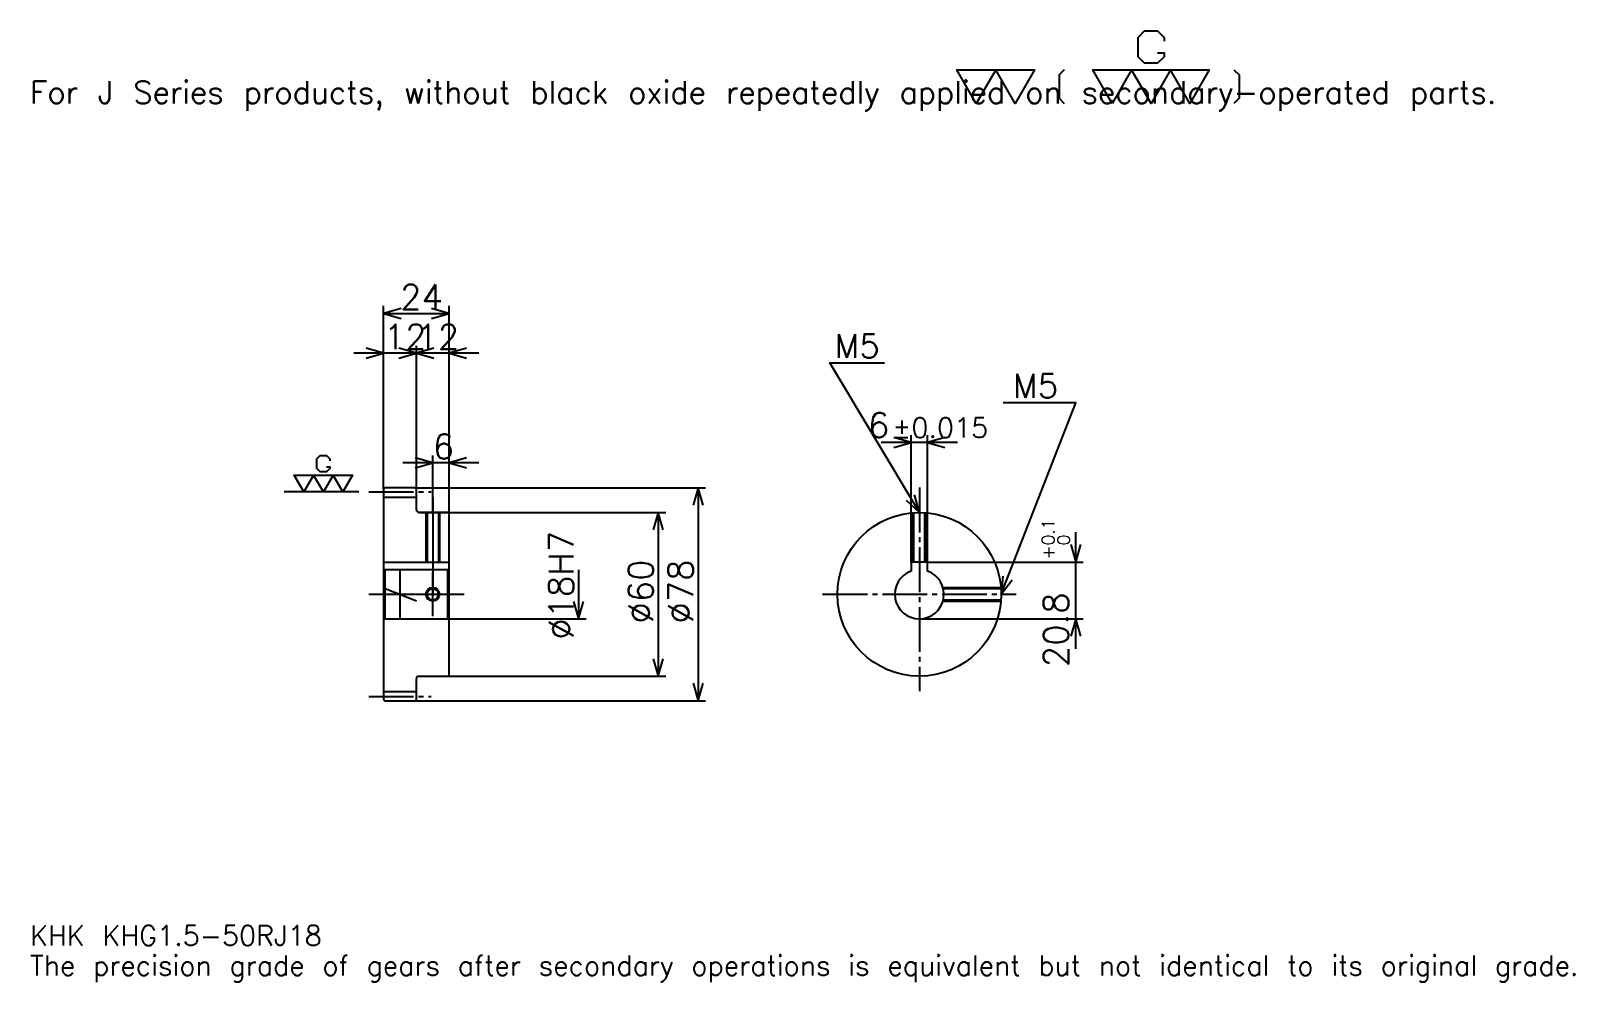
# Model space of a CAD drawing. Extents: x 19 to 585, y 7 to 355.
import ezdxf

# ---------------------------------------------------------------- set-up
doc = ezdxf.new("R2010")
doc.units = 0
doc.linetypes.add('DASHDOT', pattern=[21.913044, 16.434783, -1.826087, 1.826087, -1.826087])
doc.layers.get('0').update_dxf_attribs({"linetype": 'CONTINUOUS'})
doc.layers.add('DASHDOT', color=6, linetype='DASHDOT')
doc.styles.add('KANJI', font='TXT', dxfattribs={"bigfont": 'BIGFONT'})

msp = doc.modelspace()

# ---------------------------------------------------------------- linework, layer by layer
at = {"color": 5}
for p, q in [((147.913055, 187.82608), (147.913055, 254.478241)), ((147.913055, 251.73912), (171.913055, 251.73912)), ((171.913055, 187.82608), (171.913055, 254.478241)), ((159.913055, 187.82608), (159.913055, 239.869568)), ((170.869583, 237.130432), (136.956528, 237.130432)), ((182.869568, 237.130432), (148.956528, 237.130432)), ((358.304382, 204.391296), (330.391296, 204.391296)), ((341.347839, 160.626083), (341.347839, 207.130432)), ((347.347839, 160.626083), (347.347839, 207.130432)), ((165.913055, 187.82608), (165.913055, 199.695648)), ((182.869568, 196.956512), (154.956528, 196.956512)), ((147.913055, 187.32608), (147.913055, 187.82608)), ((159.413055, 187.82608), (171.913055, 187.82608)), ((159.913055, 187.32608), (159.913055, 187.82608)), ((165.913055, 178.82608), (165.913055, 187.82608)), ((165.913055, 178.82608), (165.913055, 187.82608)), ((171.913055, 187.82608), (265.956543, 187.82608)), ((171.913055, 178.32608), (171.913055, 187.82608)), ((263.217407, 187.82608), (263.217407, 109.82608)), ((160.913055, 178.82608), (171.913055, 178.82608)), ((171.913055, 178.82608), (251.347839, 178.82608)), ((248.608704, 178.82608), (248.608704, 118.82608)), ((401.739136, 128.869568), (401.739136, 171.582596)), ((347.347839, 160.626083), (404.478271, 160.626083)), ((219.391312, 157.82608), (219.391312, 139.82608)), ((171.913055, 139.82608), (222.130432, 139.82608)), ((344.347839, 139.82608), (404.478271, 139.82608)), ((160.913055, 118.82608), (171.913055, 118.82608)), ((171.913055, 118.82608), (251.347839, 118.82608)), ((159.413055, 109.82608), (171.913055, 109.82608)), ((171.913055, 109.82608), (265.956543, 109.82608))]:
    msp.add_line(p, q, dxfattribs=at)
at = {"color": 7}
for p, q in [((138.782623, 186.32608), (111.391312, 186.32608)), ((153.913055, 157.956512), (153.913055, 139.695648))]:
    msp.add_line(p, q, dxfattribs=at)
at = {"color": 4}
for p, q in [((147.913055, 184.45108), (159.913055, 184.45108)), ((147.913055, 160.626083), (171.913055, 160.626083)), ((148.413055, 157.82608), (148.413055, 139.82608)), ((171.413055, 157.82608), (171.913055, 158.32608)), ((171.413055, 139.82608), (171.913055, 139.32608)), ((147.913055, 113.20108), (159.913055, 113.20108))]:
    msp.add_line(p, q, dxfattribs=at)
at = {"color": 7}
for points in [[(431.686951, 347.212158), (434.060852, 347.212158), (434.060852, 345.787811), (431.686951, 343.41391), (426.939117, 343.41391), (424.565186, 345.787811), (424.565186, 352.909546), (426.939117, 355.283478), (431.686951, 355.283478), (434.060852, 352.909546), (434.060852, 351.485229)], [(365.217377, 328.695648), (358.095642, 341.040009), (386.582581, 341.040009), (379.460846, 328.695648), (372.339111, 341.040009), (365.217377, 328.695648)], [(397.502594, 341.040009), (395.603455, 339.140869), (395.603455, 330.594788), (397.502594, 328.695648)], [(415.06955, 328.695648), (407.947815, 341.040009), (450.678253, 341.040009), (443.556519, 328.695648), (436.434753, 341.040009), (429.313049, 328.695648), (422.191284, 341.040009), (415.06955, 328.695648)], [(459.699097, 341.040009), (461.598236, 339.140869), (461.598236, 330.594788), (459.699097, 328.695648)], [(127.004364, 195.584351), (128.191315, 195.584351), (128.191315, 194.872162), (127.004364, 193.685211), (124.630447, 193.685211), (123.443489, 194.872162), (123.443489, 198.433044), (124.630447, 199.619995), (127.004364, 199.619995), (128.191315, 198.433044), (128.191315, 197.720856)], [(118.695663, 186.32608), (115.134796, 192.49826), (136.500015, 192.49826), (132.939148, 186.32608), (129.378265, 192.49826), (125.817398, 186.32608), (122.256531, 192.49826), (118.695663, 186.32608)]]:
    msp.add_lwpolyline(points, dxfattribs=at)
at = {"color": 5}
for points in [[(154.304367, 253.565216), (147.913055, 251.73912), (154.304367, 249.913025)], [(165.521759, 249.913025), (171.913055, 251.73912), (165.521759, 253.565216)], [(141.521744, 235.304352), (147.913055, 237.130432), (141.521744, 238.956512)], [(153.521744, 235.304352), (159.913055, 237.130432), (153.521744, 238.956512)], [(166.304352, 238.956512), (159.913055, 237.130432), (166.304352, 235.304352)], [(178.304352, 238.956512), (171.913055, 237.130432), (178.304352, 235.304352)], [(344.347839, 178.82608), (311.478271, 233.608688), (331.565247, 233.608688)], [(374.347839, 148.82608), (401.739136, 219), (375.078247, 219)], [(334.956543, 202.565216), (341.347839, 204.391296), (334.956543, 206.217377)], [(353.739136, 206.217377), (347.347839, 204.391296), (353.739136, 202.565216)], [(159.521759, 195.130432), (165.913055, 196.956512), (159.521759, 198.782608)], [(178.304352, 198.782608), (171.913055, 196.956512), (178.304352, 195.130432)], [(265.043488, 181.434784), (263.217407, 187.82608), (261.391296, 181.434784)], [(339.493683, 183.367065), (344.347839, 178.82608), (342.625397, 185.246094)], [(250.434799, 172.434784), (248.608704, 178.82608), (246.782623, 172.434784)], [(399.913055, 167.01738), (401.739136, 160.626083), (403.565216, 167.01738)], [(374.970734, 155.443893), (374.347839, 148.82608), (378.372925, 154.115906)], [(217.565216, 146.217392), (219.391312, 139.82608), (221.217407, 146.217392)], [(403.565216, 133.434784), (401.739136, 139.82608), (399.913055, 133.434784)], [(246.782623, 125.217384), (248.608704, 118.82608), (250.434799, 125.217384)], [(261.391296, 116.217384), (263.217407, 109.82608), (265.043488, 116.217384)]]:
    msp.add_lwpolyline(points, dxfattribs=at)
at = {"color": 4}
for points in [[(159.913055, 179.82608), (159.913055, 187.32608), (159.413055, 187.82608), (148.413055, 187.82608), (147.913055, 187.32608), (147.913055, 139.32608)], [(160.913055, 118.82608), (171.413055, 118.82608), (171.913055, 119.32608), (171.913055, 178.32608), (171.413055, 178.82608), (160.913055, 178.82608)], [(163.413055, 178.82608), (163.413055, 160.626083)], [(163.848053, 178.82608), (163.848053, 160.626083)], [(167.978058, 178.82608), (167.978058, 160.626083)], [(168.413055, 178.82608), (168.413055, 160.626083)], [(341.847839, 160.626083), (341.847839, 178.721741)], [(342.282837, 160.626083), (342.282837, 178.754929)], [(346.412842, 160.626083), (346.412842, 178.754929)], [(346.847839, 160.626083), (346.847839, 178.721741)], [(347.347839, 157.311356), (347.347839, 160.626083), (341.347839, 160.626083), (341.347839, 157.311356)], [(147.913055, 139.32608), (148.413055, 139.82608), (171.413055, 139.82608), (171.413055, 157.82608), (148.413055, 157.82608), (147.913055, 158.32608)], [(352.993652, 151.32608), (374.2435, 151.32608)], [(353.107727, 150.891083), (374.276672, 150.891083)], [(352.993652, 146.32608), (374.2435, 146.32608)], [(353.107727, 146.761078), (374.276672, 146.761078)], [(147.913055, 139.32608), (147.913055, 110.32608), (148.413055, 109.82608), (159.413055, 109.82608), (159.913055, 110.32608), (159.913055, 117.82608)]]:
    msp.add_lwpolyline(points, dxfattribs=at)
for centre, radius in [((344.347839, 148.82608), 30), ((165.913055, 148.82608), 2.065)]:
    msp.add_circle(centre, radius, dxfattribs=at)
at = {"color": 7}
msp.add_circle((165.913055, 148.82608), 2.5, dxfattribs=at)
at = {"color": 4}
for centre, radius, start, end in [((160.913055, 179.82608), 1, 180, 270), ((344.347839, 148.82608), 9, 109.47122094, 70.52877906), ((160.913055, 117.82608), 1, 90, 180)]:
    msp.add_arc(centre, radius, start, end, dxfattribs=at)
at = {"layer": 'DASHDOT', "color": 7}
for p, q in [((344.347839, 187.956512), (344.347839, 113.347824)), ((142.434799, 186.32608), (165.391312, 186.32608)), ((165.913055, 178.82608), (165.913055, 148.82608)), ((142.434799, 148.82608), (177.391312, 148.82608)), ((147.913055, 151.189545), (159.913055, 146.462616)), ((308.869568, 148.82608), (379.826111, 148.82608)), ((142.434799, 111.32608), (165.391312, 111.32608))]:
    msp.add_line(p, q, dxfattribs=at)
for points in [[(165.913055, 184.304337), (165.913055, 155.147827)], [(165.913055, 140.847824), (165.913055, 156.804337)], [(157.934799, 148.82608), (173.891312, 148.82608)]]:
    msp.add_lwpolyline(points, dxfattribs=at)

# ---------------------------------------------------------------- texts
at = {"color": 7, "style": 'KANJI'}
for s, height, p in [('For J Series products, without black oxide repeatedly applied on secondary-operated parts.', 8.217391, (18.26087, 328.695648)), ('24', 9.130435, (153.978271, 253.199982)), ('12', 9.130435, (147.978271, 238.591309)), ('12', 9.130435, (159.978271, 238.591309)), ('M5', 8.765218, (313.304382, 235.434784)), ('M5', 8.765218, (378.730438, 220.82608)), ('6', 9.130435, (325.500793, 206.217377)), ('%%p0.015', 7.304348, (334.538818, 206.217377)), ('6', 9.130435, (165.945663, 198.417389)), ('KHK KHG1.5-50RJ18', 7.304348, (18.26087, 20.086956)), ('The precision grade of gears after secondary operations is equivalent but not identical to its original grade.', 7.304348, (18.26087, 9.130435))]:
    msp.add_text(s, height=height, dxfattribs=at).set_placement(p)
for s, height, p in [('%%c18H7', 9.130435, (217.565216, 132.16304)), ('0.1', 4.565217, (393.886963, 166.745117)), ('0', 4.565217, (399.547852, 166.745117)), ('+', 4.565217, (393.886963, 161.63208)), ('%%c60', 9.130435, (246.782623, 138.097824)), ('%%c78', 9.130435, (261.391296, 138.097824)), ('20.8', 9.130435, (399, 122.111938))]:
    msp.add_text(s, height=height, rotation=90, dxfattribs=at).set_placement(p)

doc.saveas('drawing.dxf')
